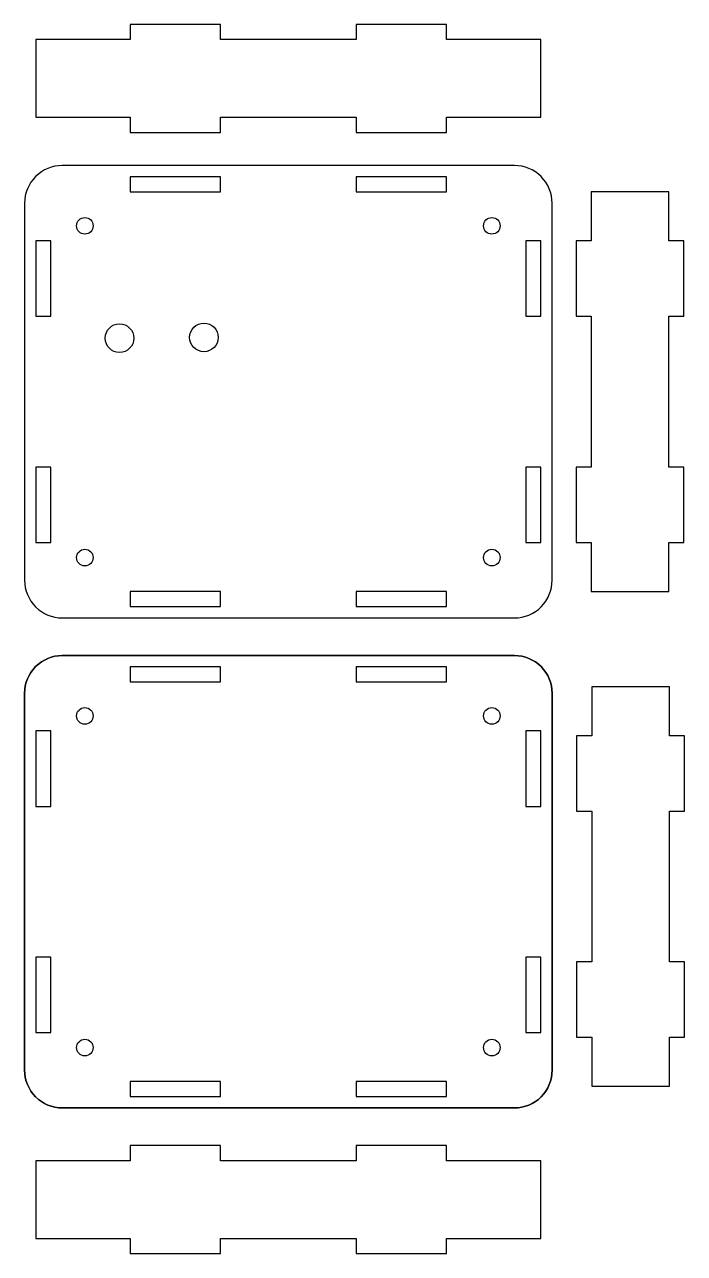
# Model space of a CAD drawing. Header units: millimetres. Extents: x -70 to 18, y -144 to 19.
import ezdxf

# ---------------------------------------------------------------- set-up
doc = ezdxf.new("R2010")
doc.units = ezdxf.units.MM
doc.layers.get('0').update_dxf_attribs({"linetype": 'CONTINUOUS'})

msp = doc.modelspace()

# ---------------------------------------------------------------- linework, layer by layer
for points in [[(-56, 4.4), (-44, 4.4), (-44, 6.4), (-26, 6.4), (-26, 4.4), (-14, 4.4), (-14, 6.4), (-1.5, 6.4), (-1.5, 16.7), (-14, 16.7), (-14, 18.7), (-26, 18.7), (-26, 16.7), (-44, 16.7), (-44, 18.7), (-56, 18.7), (-56, 16.7), (-68.5, 16.7), (-68.5, 6.4), (-56, 6.4)], [(-56, -1.5), (-56, -3.5), (-44, -3.5), (-44, -1.5)], [(-14, -3.5), (-14, -1.5), (-26, -1.5), (-26, -3.5)], [(15.48, -50), (17.48, -50), (17.48, -40), (15.48, -40), (15.48, -20), (17.48, -20), (17.48, -10), (15.48, -10), (15.48, -3.5), (5.18, -3.5), (5.18, -10), (3.18, -10), (3.18, -20), (5.18, -20), (5.18, -40), (3.18, -40), (3.18, -50), (5.18, -50), (5.18, -56.5), (15.48, -56.5)], [(-66.5, -10), (-68.5, -10), (-68.5, -20), (-66.5, -20)], [(-3.5, -10), (-3.5, -20), (-1.5, -20), (-1.5, -10)], [(-68.5, -50), (-66.5, -50), (-66.5, -40), (-68.5, -40)], [(-3.5, -50), (-1.5, -50), (-1.5, -40), (-3.5, -40)], [(-56, -56.5), (-56, -58.5), (-44, -58.5), (-44, -56.5)], [(-26, -58.5), (-14, -58.5), (-14, -56.5), (-26, -56.5)], [(-44, -68.5), (-44, -66.5), (-56, -66.5), (-56, -68.5)], [(-44, -66.5), (-56, -66.5), (-56, -68.5), (-44, -68.5)], [(-26, -66.5), (-26, -68.5), (-14, -68.5), (-14, -66.5)], [(-26, -68.5), (-14, -68.5), (-14, -66.5), (-26, -66.5)], [(17.55, -115.63), (17.55, -105.63), (15.55, -105.63), (15.55, -85.63), (17.55, -85.63), (17.55, -75.63), (15.55, -75.63), (15.55, -69.13), (5.25, -69.13), (5.25, -75.63), (3.25, -75.63), (3.25, -85.63), (5.25, -85.63), (5.25, -105.63), (3.25, -105.63), (3.25, -115.63), (5.25, -115.63), (5.25, -122.13), (15.55, -122.13), (15.55, -115.63)], [(-68.5, -85), (-66.5, -85), (-66.5, -75), (-68.5, -75)], [(-66.5, -85), (-66.5, -75), (-68.5, -75), (-68.5, -85)], [(-1.5, -85), (-1.5, -75), (-3.5, -75), (-3.5, -85)], [(-1.5, -75), (-3.5, -75), (-3.5, -85), (-1.5, -85)], [(-66.5, -105), (-68.5, -105), (-68.5, -115), (-66.5, -115)], [(-68.5, -105), (-68.5, -115), (-66.5, -115), (-66.5, -105)], [(-1.5, -105), (-3.5, -105), (-3.5, -115), (-1.5, -115)], [(-3.5, -105), (-3.5, -115), (-1.5, -115), (-1.5, -105)], [(-44, -123.5), (-44, -121.5), (-56, -121.5), (-56, -123.5)], [(-44, -121.5), (-56, -121.5), (-56, -123.5), (-44, -123.5)], [(-14, -121.5), (-26, -121.5), (-26, -123.5), (-14, -123.5)], [(-26, -121.5), (-26, -123.5), (-14, -123.5), (-14, -121.5)], [(-44, -144.3), (-44, -142.3), (-26, -142.3), (-26, -144.3), (-14, -144.3), (-14, -142.3), (-1.5, -142.3), (-1.5, -132), (-14, -132), (-14, -130), (-26, -130), (-26, -132), (-44, -132), (-44, -130), (-56, -130), (-56, -132), (-68.5, -132), (-68.5, -142.3), (-56, -142.3), (-56, -144.3)]]:
    msp.add_lwpolyline(points, close=True)
for points in [[(-70, -5), (-70, -55, 0.414214), (-65, -60), (-5, -60, 0.414214), (0, -55), (0, -5, 0.414214), (-5, 0), (-65, 0, 0.414214)], [(0, -120, -0.414214), (-5, -125), (-65, -125, -0.414214), (-70, -120), (-70, -70, -0.414214), (-65, -65), (-5, -65, -0.414214), (0, -70)], [(-65, -125), (-5, -125, 0.414214), (0, -120), (0, -70, 0.414214), (-5, -65), (-65, -65, 0.414214), (-70, -70), (-70, -120, 0.414214)]]:
    msp.add_lwpolyline(points, format="xyb", close=True)
for centre, radius in [((-62, -8), 1.1), ((-8, -8), 1.1), ((-57.4, -22.9), 1.9), ((-46.2, -22.8), 1.9), ((-62, -52), 1.1), ((-8, -52), 1.1), ((-62, -73), 1.1), ((-62, -73), 1.1), ((-8, -73), 1.1), ((-8, -73), 1.1), ((-62, -117), 1.1), ((-62, -117), 1.1), ((-8, -117), 1.1), ((-8, -117), 1.1)]:
    msp.add_circle(centre, radius)

doc.saveas('drawing.dxf')
